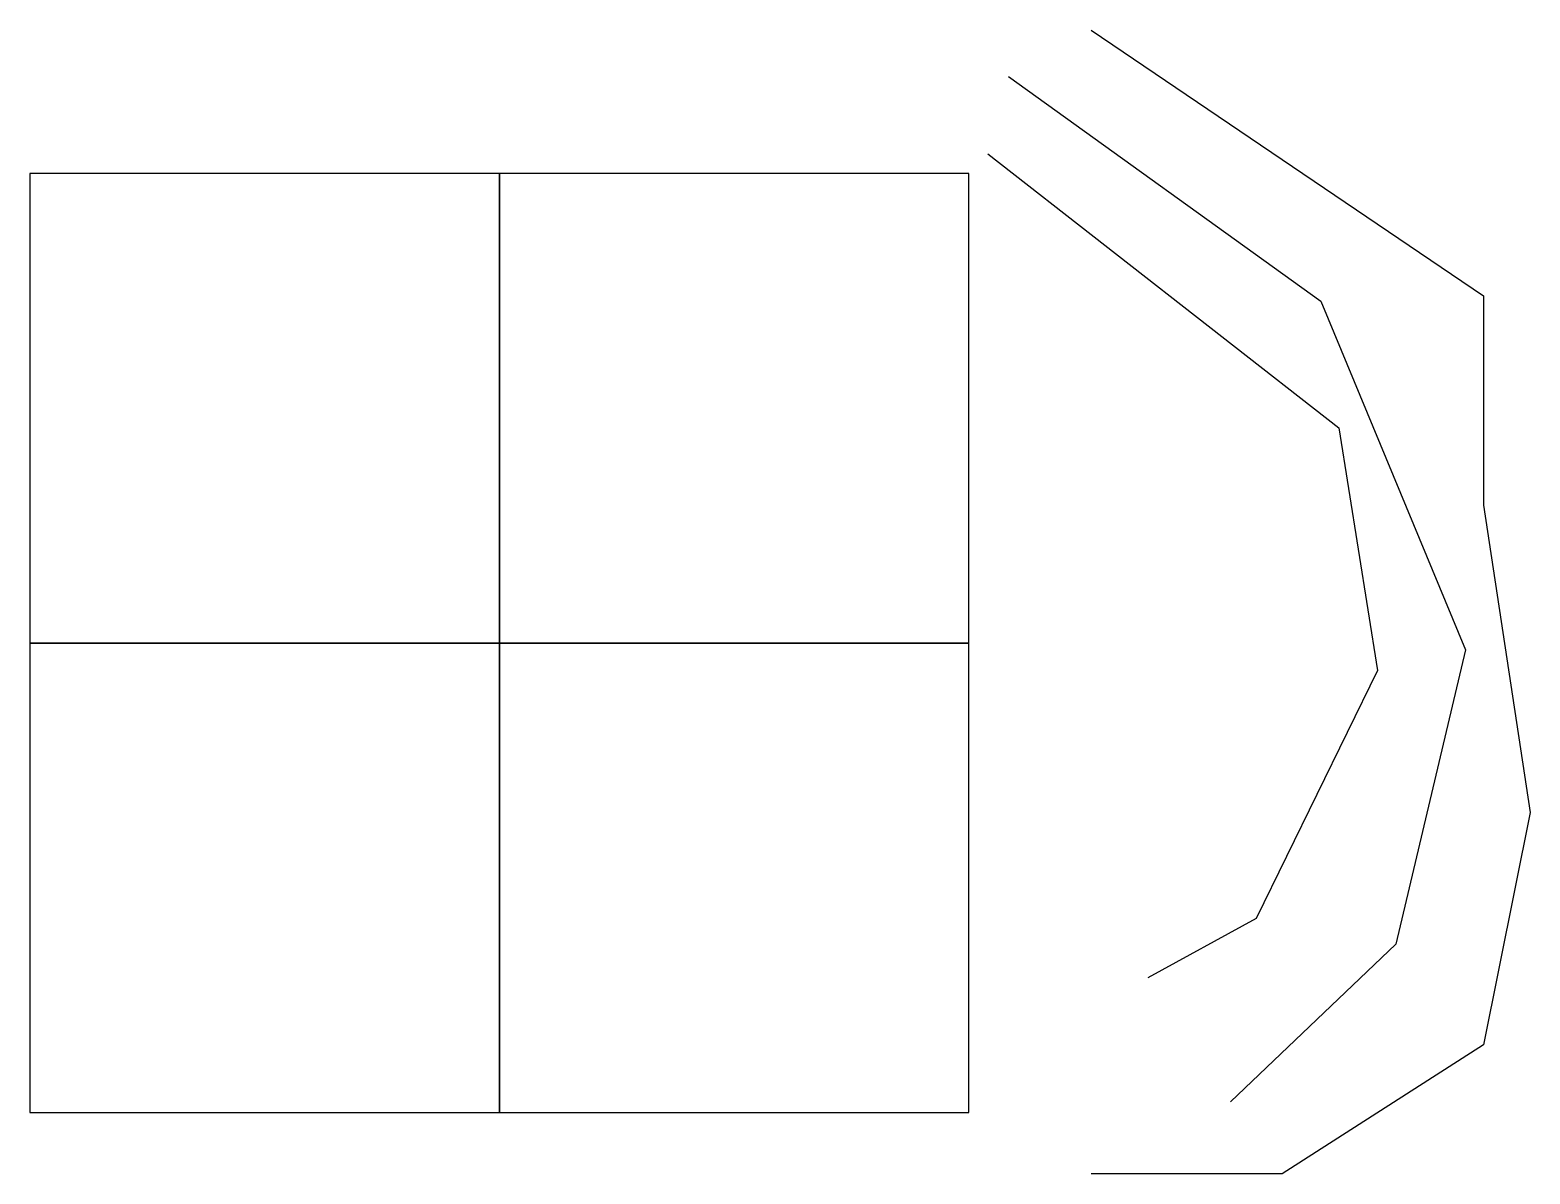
# Model space of a CAD drawing. Header units: millimetres. Extents: x 0 to 3.2, y -0.13 to 2.31.
import ezdxf

# ---------------------------------------------------------------- set-up
doc = ezdxf.new("R2010")
doc.units = ezdxf.units.MM
doc.layers.add('plines', color=20, linetype='Continuous')

msp = doc.modelspace()

# ---------------------------------------------------------------- linework, layer by layer
at = {"layer": 'plines', "ltscale": 100}
for points in [[(2.260108, 2.305826), (3.096138, 1.739305), (3.096138, 1.293789), (3.195142, 0.639265), (3.096138, 0.144247), (2.667122, -0.130763), (2.260108, -0.130763)], [(2.084101, 2.206822), (2.749625, 1.728305), (3.057637, 0.985777), (2.909131, 0.358755), (2.557118, 0.023242)], [(2.0401, 2.041816), (2.788127, 1.458795), (2.87063, 0.941776), (2.61212, 0.413757), (2.381112, 0.287253)]]:
    msp.add_lwpolyline(points, dxfattribs=at)
at = {"layer": 'plines'}
for points in [[(0, 1), (1, 1), (1, 2), (0, 2)], [(1, 1), (2, 1), (2, 2), (1, 2)], [(0, 0), (1, 0), (1, 1), (0, 1)], [(1, 0), (2, 0), (2, 1), (1, 1)]]:
    msp.add_lwpolyline(points, close=True, dxfattribs=at)

doc.saveas('drawing.dxf')
